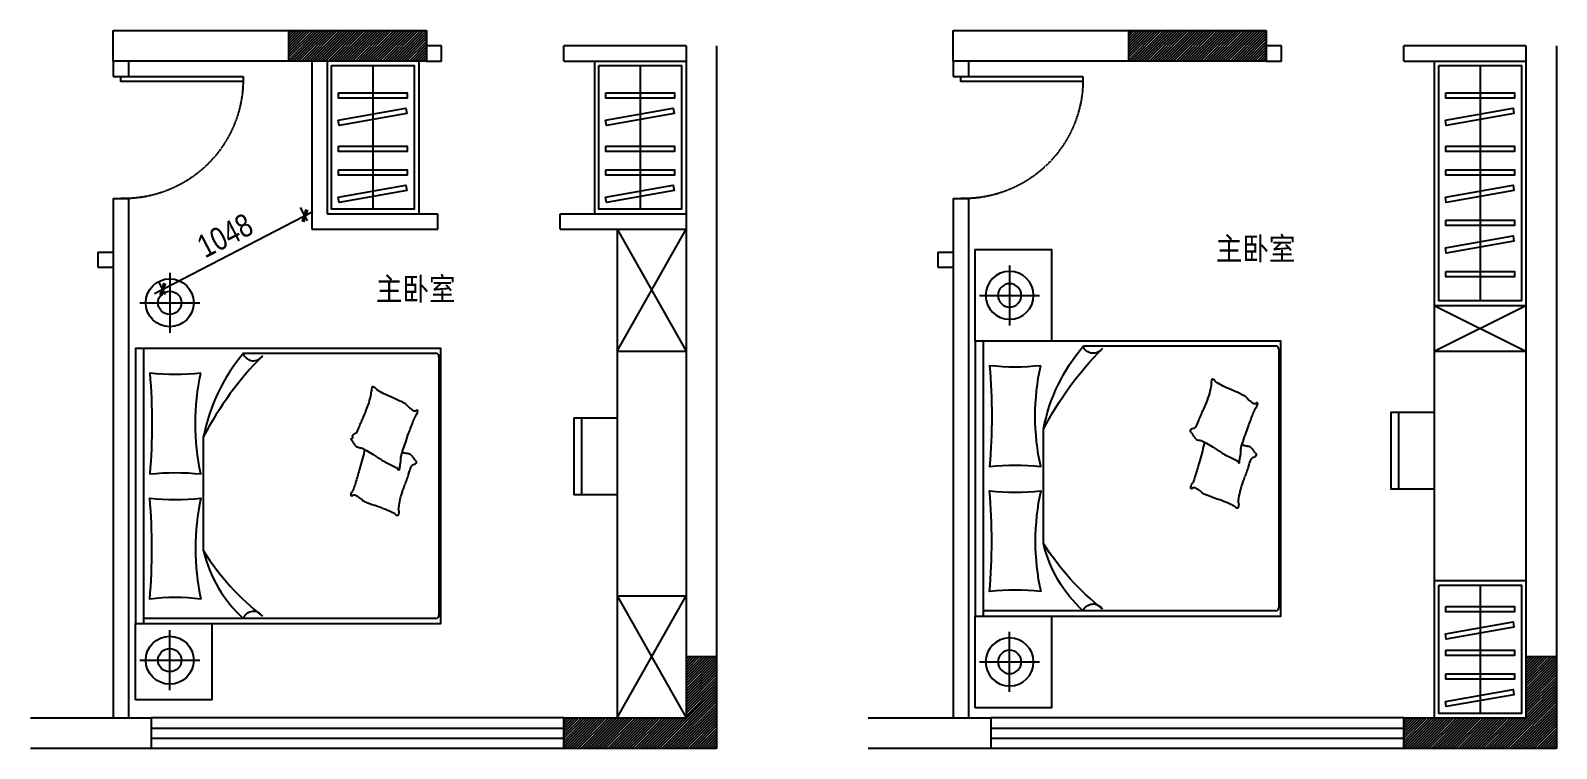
# Model space of a CAD drawing. Extents: x 160245 to 405305, y -111140 to 232735.
# Drawn here: x 280549 to 290539, y -103991 to -99291 of the extents above; entities that cross this region are included whole.
import ezdxf

# ---------------------------------------------------------------- set-up
doc = ezdxf.new("R2010")
doc.units = 0
doc.header["$LTSCALE"] = 10
doc.header["$MEASUREMENT"] = 0
doc.linetypes.add('DASH', pattern=[0.35, 0.25, -0.1])
doc.layers.get('Defpoints').update_dxf_attribs({"color": 229})
for name, color, linetype in [('Door 门', 107, 'Continuous'), ('P-Furniture 家具', 153, 'Continuous'), ('P-Make furniture 固定制作', 154, 'Continuous'), ('P-N wall 新建隔墙', 241, 'Continuous'), ('P-O wall 原始墙体', 245, 'Continuous'), ('P-o 原建筑尺寸', 8, 'Continuous'), ('P-Text  平面文字', 9, 'Continuous'), ('P-window 窗', 107, 'Continuous')]:
    doc.layers.add(name, color=color, linetype=linetype)
doc.styles.add('PDC DIM', font='PMingLiU-ExtB.ttf', dxfattribs={"width": 0.85})
doc.dimstyles.new('PDC-A2', dxfattribs={"dimscale": 0, "dimtxt": 2.5, "dimasz": 1, "dimexe": 1, "dimexo": 1, "dimgap": 0.7, "dimtad": 1, "dimdec": 0, "dimtxsty": 'PDC DIM', "dimblk": 'ARCHTICK', "dimcen": 1, "dimdle": 1, "dimclrd": 8, "dimclre": 8, "dimclrt": 9, "dimadec": 0, "dimazin": 0, "dimtfac": 1, "dimtdec": 0, "dimtix": 1, "dimtmove": 2, "dimatfit": 3, "dimldrblk": 'PDC A2 T R', "dimfxl": 10, "dimfxlon": 1, "dimarcsym": 0})
pattern_1 = [(45, (71623.276, 0), (-8.83883476, 8.83883476), [])]
pattern_2 = [(45, (66124.776, 0), (-8.83883476, 8.83883476), [])]

# ---------------------------------------------------------------- blocks, each defined once
blk = doc.blocks.new('$WINLIB2D$00000001')
at = {"color": 0}
for points in [[(-0.5, 0.5), (-0.5, -0.5)], [(-0.5, 0.5), (0.5, 0.5)], [(0.5, -0.5), (0.5, 0.5)], [(0.5, 0.1667), (-0.5, 0.1667)], [(0.5, -0.1667), (-0.5, -0.1667)], [(-0.5, -0.5), (0.5, -0.5)]]:
    blk.add_lwpolyline(points, dxfattribs=at)
blk = doc.blocks.new('A$C5E9C12C4')
at = {"color": 250, "linetype": 'ByBlock'}
for p, q in [((834.1, 1967.8), (834.1, 52.4)), ((2545, 1987.8), (858.1, 1987.8)), ((2569, 709.1), (2569, 1967.8)), ((500, 28.6), (500, 421.4)), ((1275.8, 446.3), (2024.2, 446.3)), ((2900, 28.6), (2900, 421.4)), ((303.6, 225), (696.4, 225)), ((3096.4, 225), (2703.6, 225))]:
    blk.add_line(p, q, dxfattribs=at)
at = {"linetype": 'ByBlock'}
blk.add_line((2600, 52.4), (800, 52.4), dxfattribs=at)
for points in [[(800, 0), (800, 2000), (2600, 2000), (2600, 0)], [(200, 0), (800, 0), (800, 500), (200, 500)], [(2600, 0), (3200, 0), (3200, 500), (2600, 500)]]:
    blk.add_lwpolyline(points, close=True, dxfattribs=at)
at = {"color": 250, "linetype": 'ByBlock'}
for points in [[(2328.3, 1583.4, 0.101392), (2346.2, 1564.3, -0.223768), (2351.8, 1553.9, -0.25558), (2349.2, 1550, -0.081563), (2334.6, 1545, -0.071805), (2318.2, 1543.8, 0.069985), (2301.4, 1542.7, 0.03546), (2245.4, 1528.7, 0.029432), (2181.1, 1504.7, 0.001554), (2150.3, 1491.2, -0.00152), (2118.7, 1477.5, -0.004735), (2086, 1463.6, 0.00382), (2045.5, 1446.5, 0.296001), (2026.9, 1419.4, -0.649774), (2007.1, 1410.9, -0.02319), (2002.4, 1414.3, 0.0288), (1998.6, 1417, 0.005727), (1991.9, 1421.2, -0.004358), (1983, 1426.7, -0.027528), (1965.5, 1439.1, -0.046214), (1956.5, 1447.7, -0.194121), (1952.6, 1460.9, 0.133719), (1949.7, 1480, 0.011505), (1931.8, 1513.9, 0.008882), (1906.5, 1556.9, 0.012426), (1870.9, 1611.6, -0.033612), (1858.8, 1632.3), (1836.7, 1677.3), (1819.6, 1712.1, 0.224341), (1805.7, 1722.7, -0.722772), (1805.5, 1729.8, -0.103513), (1809.1, 1730.2, 0.053465), (1816, 1730.4, 0.030109), (1838.2, 1734.1, -0.031436), (1859.4, 1737.7, -0.05324), (1873.9, 1738, 0.05518), (1887.9, 1738.4, 0.056271), (1912.2, 1743.6, 0.0108), (2032.9, 1784.8, 0.00456), (2114.4, 1815, 0.01125), (2146.9, 1828.1, 0.069394), (2164.1, 1838.2, -0.079756), (2179.3, 1846.7, -0.106399), (2193.2, 1849.2, -0.328642), (2197.3, 1846.8, -0.299547), (2195.5, 1841.4, 0.189917), (2190.9, 1834.1, 0.033518), (2190.5, 1825.8, 0.075627), (2191.3, 1822.2, 0.053489), (2194.8, 1816.1, 0.017838), (2208, 1799.3, 0.038394), (2226.2, 1781, -0.059529), (2237.4, 1768.8, -0.035943), (2249.4, 1748.6, -0.011245), (2280.3, 1681.2, -0.006203), (2293.1, 1650.3, 0.010783), (2300.6, 1632.6, 0.019485), (2305.8, 1622.2, 0.005062)], [(960.4, 428.5, -0.058596), (960.4, 94.3, -0.042773), (1620.8, 94.3, -0.052163), (1620.8, 428.5, -0.107964)], [(2439.6, 428.5, 0.058596), (2439.6, 94.3, 0.042773), (1779.2, 94.3, 0.052163), (1779.2, 428.5, 0.107964)]]:
    blk.add_lwpolyline(points, format="xyb", close=True, dxfattribs=at)
for centre, radius in [((500, 225), 157), ((500, 225), 76.4), ((2900, 225), 157), ((2900, 225), 76.4)]:
    blk.add_circle(centre, radius, dxfattribs=at)
for centre, radius, start, end in [((808.6, 772.9), 71, 291.06587, 56.83428), ((2191.6, 1893.4), 1712.5, 218.28696, 237.67208), ((1004, 2397.5), 2201.7, 297.6031, 314.69478), ((2591.4, 772.9), 71, 123.16572, 248.93413), ((1476.3, 1291.3), 868.5, 222.31328, 256.65159), ((1797.9, 1611.8), 1187.3, 280.98937, 310.5056)]:
    blk.add_arc(centre, radius, start, end, dxfattribs=at)
at = {"color": 250, "linetype": 'ByBlock', "extrusion": (0, 0, -1)}
for centre, major_axis, start_param, end_param in [((858.1, 1967.8), (-24, 0), 0, 1.570796), ((2545, 1967.8), (24, 0), -1.570796, 0)]:
    blk.add_ellipse(centre, major_axis=major_axis, ratio=0.833333, start_param=start_param, end_param=end_param, dxfattribs=at)
at = {"color": 250, "linetype": 'ByBlock'}
for centre, major_axis, ratio, start_param, end_param in [((665.3, 4086.3), (2973.3, 0), 0.833333, -1.186496, -1.171214), ((1808.6, 1830.2), (-34.4, 0), 0.833333, 1.970378, 3.121515), ((1855.3, 1829.4), (-12.2, 0), 0.833333, 3.958241, 6.263107), ((1817.8, 1796.2), (-66.9, 0), 0.833333, 3.865498, 3.958241), ((1900.5, 1857.1), (-43.4, 0), 0.833333, 0.723905, 0.839074), ((2116.8, 2057.8), (367.2, 0), 0.833333, 3.980666, 4.003573), ((1465, 1424.4), (-634.1, 0), 0.833333, 3.98614, 4.003573), ((1747.4, 1689.3), (208.9, 0), 0.833333, 0.734464, 0.844548), ((1847.3, 1764.5), (-74.3, 0), 0.833333, 3.691331, 3.876056), ((1522.7, 1715), (16.1, 0), 0.833333, 3.048091, 3.928657), ((1512.3, 1715.8), (5.57, 0), 0.833333, 2.047199, 3.048091), ((1532.1, 1683.8), (-48.9, 0), 0.833333, -1.419924, -1.094394), ((1460.2, 1662.7), (72.5, 0), 0.833333, 0.382878, 0.787064), ((1533.4, 1676.7), (57.5, 0), 0.833333, 1.43494, 1.721669), ((1549.4, 1774.1), (60.5, 0), 0.833333, 4.576533, 4.856018), ((1498.9, 2064.6), (-412.8, 0), 0.833333, 1.714425, 1.856206), ((1446.6, 2213.3), (-598.7, 0), 0.833333, 1.856206, 1.973901), ((-517.2, 6050.7), (5604.8, 0), 0.833333, -1.167692, -1.161476), ((4044.8, -2712.4), (5857.8, 0), 0.833333, 1.974037, 1.980117), ((2505.7, 293.9), (1935.6, 0), 0.833333, 1.955096, 1.974037), ((1892.1, 1787.4), (21.7, 0), 0.833333, -0.217207, 0.549738), ((1956.3, 1775.6), (-44, 0), 0.833333, -0.217207, 0.314514), ((2832.3, 2013.1), (965.2, 0), 0.833333, 3.456107, 3.479223), ((-842.9, 889.7), (2407.5, 701), 0.471108, 0.022718, 0.08572), ((3092.7, 1931.8), (-1582.2, 0), 0.833333, 0.241571, 0.266382), ((3421.4, 2006.5), (1922.9, 0), 0.833333, 3.407974, 3.452952), ((1770.5, 1563.8), (-188.7, 0), 0.833333, 0.31136, 0.455068), ((2790.6, -912.1), (3019.2, 0), 0.833333, 1.860669, 1.903868), ((1959.6, 1409.6), (111.9, 0), 0.833333, 1.758186, 1.860669), ((1670.9, 1523.2), (-77.8, 0), 0.833333, 0.455068, 0.692904), ((1467.8, 1382.6), (-186.2, 0), 0.833333, 3.680998, 3.834497), ((1337.6, 1317.7), (-337.9, 0), 0.833333, 3.609654, 3.680998), ((1639.7, 1415.5), (-6.04, 0), 0.833333, -0.932369, 0.231794), ((1638, 1415.2), (-4.26, 0), 0.833333, 0.231794, 1.501884), ((1628, 1428.6), (-13.6, 0), 0.833333, 2.209223, 2.959949), ((1640, 1439.7), (-33.8, 0), 0.833333, 1.501884, 1.925887), ((1605.5, 1430.5), (37.8, 0), 0.833333, 0.25431, 0.468061), ((1568.5, 1437.7), (74, 0), 0.833333, -0.181643, -0.047623), ((1627.8, 1435.4), (14.7, 0), 0.833333, -0.047623, 0.25431), ((1631.7, 1458.4), (57.7, 0), 0.833333, -1.215705, -0.897354), ((1715.1, 1371.3), (76, 0), 0.833333, 1.967107, 2.244238), ((1996, 812), (-803.6, 0), 0.833333, -1.219485, -1.174486), ((3402.4, -2385.7), (4890.5, 0), 0.833333, 1.903868, 1.922108)]:
    blk.add_ellipse(centre, major_axis=major_axis, ratio=ratio, start_param=start_param, end_param=end_param, dxfattribs=at)
blk = doc.blocks.new('fffg')
blk.add_lwpolyline([(143.1, 669.9), (109, 669.9), (109, -130.1), (143.1, -130.1)], close=True)
at = {"color": 8, "linetype": 'DASH'}
blk.add_arc((123.2, -110.2), 780.4, 88.54208, 181.45792, dxfattribs=at)
blk = doc.blocks.new('_ArchTick')
at = {"color": 0, "linetype": 'ByBlock', "const_width": 0.4}
blk.add_lwpolyline([(-0.5, -0.5), (0.5, 0.5)], dxfattribs=at)
blk = doc.blocks.new('*D2346')
at = {"layer": 'Defpoints', "color": 0}
for p in [(282345, -100502.9), (282390.4, -100590.6), (281460.2, -101072.9)]:
    blk.add_point(p, dxfattribs=at)
at = {"layer": 'P-o 原建筑尺寸', "color": 8, "lineweight": -2}
for p, q in [((281361.5, -101012.8), (282398.2, -100475.3)), ((282362.8, -100537.4), (282317.4, -100449.7)), ((281432.6, -101019.6), (281387.1, -100931.9))]:
    blk.add_line(p, q, dxfattribs=at)
at = {"layer": 'P-o 原建筑尺寸', "color": 8, "lineweight": -2, "xscale": 60, "yscale": 60, "zscale": 60}
for p, rotation in [((282345, -100502.9), 27.40101107665757), ((281414.7, -100985.2), 207.4010110766575)]:
    blk.add_blockref('_ArchTick', p, dxfattribs=dict(at, rotation=rotation))
at = {"layer": 'P-o 原建筑尺寸', "color": 9, "insert": (281822.1, -100632.6), "char_height": 150, "attachment_point": 5, "rotation": 27.40101, "style": 'PDC DIM'}
blk.add_mtext('1048', dxfattribs=at)
blk = doc.blocks.new('PDC A2 T R')
at = {"color": 0, "linetype": 'ByBlock'}
blk.add_line((0, 0), (-2, 0), dxfattribs=at)
for points in [[(-2.15, 0.89), (-1.49, 1.35), (-0.6, 0), (0, 0)], [(-2.15, -0.89), (-1.49, -1.35), (-0.6, 0), (0, 0)]]:
    blk.add_solid(points, dxfattribs=at)

msp = doc.modelspace()

# ---------------------------------------------------------------- hatches: boundary and pattern name
at = {"layer": 'P-O wall 原始墙体'}
h = msp.add_hatch(dxfattribs=at)
h.set_pattern_fill('ANSI31', color=256, scale=100, style=0)
h.set_pattern_definition(pattern_2)
h.paths.add_polyline_path([(282240.4, -99290.6), (282240.4, -99490.6), (283140.4, -99490.6), (283140.4, -99290.6), (282940.4, -99290.6)])
h = msp.add_hatch(dxfattribs=at)
h.set_pattern_fill('ANSI31', color=256, scale=100, style=0)
h.set_pattern_definition(pattern_1)
h.paths.add_polyline_path([(287738.9, -99290.6), (287738.9, -99490.6), (288638.9, -99490.6), (288638.9, -99290.6), (288438.9, -99290.6)])
h = msp.add_hatch(dxfattribs=at)
h.set_pattern_fill('ANSI31', color=256, scale=100, style=0)
h.set_pattern_definition(pattern_2)
h.paths.add_polyline_path([(285040.4, -103390.6), (284840.4, -103390.6), (284840.4, -103790.6), (284840.4, -103791.7), (284040.4, -103791.7), (284040.4, -103990.6), (285040.4, -103990.6)])
h = msp.add_hatch(dxfattribs=at)
h.set_pattern_fill('ANSI31', color=256, scale=100, style=0)
h.set_pattern_definition(pattern_1)
h.paths.add_polyline_path([(290538.9, -103390.6), (290338.9, -103390.6), (290338.9, -103790.6), (290338.9, -103791.7), (289538.9, -103791.7), (289538.9, -103990.6), (290538.9, -103990.6)])

# ---------------------------------------------------------------- linework, layer by layer
at = {"layer": 'P-Furniture 家具', "linetype": 'ByBlock'}
for p, q in [((281460.2, -100876.5), (281460.2, -101269.2)), ((281263.8, -101072.9), (281656.6, -101072.9)), ((281287.6, -101372.9), (281287.6, -103172.9)), ((281944.3, -101403.8), (283203, -101403.8)), ((283223, -101427.8), (283223, -103114.7)), ((289504.7, -101790.6), (289504.7, -102290.6)), ((284156.2, -101827.5), (284156.2, -102327.5)), ((281681.5, -102697), (281681.5, -101948.7)), ((283203, -103138.7), (281287.6, -103138.7)), ((281460.2, -103609.2), (281460.2, -103216.5)), ((281263.8, -103412.9), (281656.6, -103412.9))]:
    msp.add_line(p, q, dxfattribs=at)
for points in [[(281235.2, -103172.9), (283235.2, -103172.9), (283235.2, -101372.9), (281235.2, -101372.9)], [(281235.2, -103672.9), (281235.2, -103172.9), (281735.2, -103172.9), (281735.2, -103672.9)]]:
    msp.add_lwpolyline(points, close=True, dxfattribs=at)
for points in [[(281663.7, -101533.3, -0.058596), (281329.5, -101533.3, -0.042773), (281329.5, -102193.7, -0.052163), (281663.7, -102193.7, -0.107964)], [(282818.6, -101644.5, 0.101392), (282799.5, -101626.6, -0.223768), (282789.1, -101621, -0.25558), (282785.2, -101623.7, -0.081563), (282780.2, -101638.3, -0.071805), (282779, -101654.7, 0.069985), (282777.9, -101671.5, 0.03546), (282763.9, -101727.5, 0.029432), (282739.9, -101791.7, 0.001554), (282726.4, -101822.6, -0.00152), (282712.6, -101854.1, -0.004735), (282698.8, -101886.8, 0.00382), (282681.7, -101927.3, 0.296001), (282654.6, -101945.9, -0.649774), (282646.1, -101965.8, -0.02319), (282649.5, -101970.4, 0.0288), (282652.2, -101974.2, 0.005727), (282656.4, -101980.9, -0.004358), (282661.9, -101989.8, -0.027528), (282674.3, -102007.3, -0.046214), (282682.9, -102016.3, -0.194121), (282696.1, -102020.3, 0.133719), (282715.2, -102023.1, 0.011505), (282749, -102041, 0.008882), (282792.1, -102066.3, 0.012426), (282846.8, -102101.9, -0.033612), (282867.5, -102114.1), (282912.5, -102136.2), (282947.3, -102153.2, 0.224341), (282957.9, -102167.2, -0.722772), (282965, -102167.4, -0.103513), (282965.4, -102163.8, 0.053465), (282965.6, -102156.8, 0.030109), (282969.3, -102134.7, -0.031436), (282972.8, -102113.5, -0.05324), (282973.2, -102099, 0.05518), (282973.5, -102085, 0.056271), (282978.8, -102060.7, 0.0108), (283019.9, -101939.9, 0.00456), (283050.2, -101858.5, 0.01125), (283063.3, -101825.9, 0.069394), (283073.4, -101808.7, -0.079756), (283081.9, -101793.5, -0.106399), (283084.4, -101779.6, -0.328642), (283082, -101775.5, -0.299547), (283076.6, -101777.3, 0.189917), (283069.3, -101781.9, 0.033518), (283061, -101782.3, 0.075627), (283057.4, -101781.5, 0.053489), (283051.3, -101778.1, 0.017838), (283034.5, -101764.9, 0.038394), (283016.2, -101746.6, -0.059529), (283004, -101735.5, -0.035943), (282983.7, -101723.4, -0.011245), (282916.4, -101692.5, -0.006203), (282885.5, -101679.8, 0.010783), (282867.8, -101672.2, 0.019485), (282857.4, -101667, 0.005062)], [(281663.7, -103012.4, 0.058596), (281329.5, -103012.4, 0.042773), (281329.5, -102352, 0.052163), (281663.7, -102352, 0.107964)]]:
    msp.add_lwpolyline(points, format="xyb", close=True, dxfattribs=at)
for points in [[(289738.9, -101790.6), (289454.7, -101790.6), (289454.7, -102290.6), (289738.9, -102290.6)], [(284390.4, -101827.5), (284106.2, -101827.5), (284106.2, -102327.5), (284390.4, -102327.5)]]:
    msp.add_lwpolyline(points, dxfattribs=at)
for centre, radius in [((281460.2, -101072.9), 157), ((281460.2, -101072.9), 76.4), ((281460.2, -103412.9), 157), ((281460.2, -103412.9), 76.4)]:
    msp.add_circle(centre, radius, dxfattribs=at)
for centre, radius, start, end in [((282847, -102175), 1187.3, 139.4944, 169.01063), ((283632.7, -102968.8), 2201.7, 135.30522, 152.3969), ((282008.1, -101381.5), 71, 201.06587, 326.83428), ((283128.6, -101781.3), 1712.5, 212.32792, 231.71304), ((282526.5, -102496.5), 868.5, 193.34841, 227.68672), ((282008.1, -103164.2), 71, 33.16572, 158.93413)]:
    msp.add_arc(centre, radius, start, end, dxfattribs=at)
for centre, start_param, end_param in [((283203, -101427.8), -1.570796, 0), ((283203, -103114.7), 3.141593, 4.712389)]:
    msp.add_ellipse(centre, major_axis=(0, 24), ratio=0.833333, start_param=start_param, end_param=end_param, dxfattribs=at)
at = {"layer": 'P-Furniture 家具', "linetype": 'ByBlock', "extrusion": (0, 0, -1)}
for centre, major_axis, ratio, start_param, end_param in [((280323.1, -101182.3), (0, 3019.2), 0.833333, 1.860669, 1.903868), ((282644.8, -102013.3), (0, 111.9), 0.833333, 1.758186, 1.860669), ((283248.3, -101140.5), (0, 965.2), 0.833333, 3.456107, 3.479223), ((283010.8, -102016.6), (0, 44), 0.833333, 2.924385, 3.456107), ((283022.6, -102080.7), (0, 21.7), 0.833333, -0.217207, 0.549738), ((282999.7, -102125.6), (0, 74.3), 0.833333, 0.549738, 0.734464), ((282924.5, -102225.5), (0, 208.9), 0.833333, 0.734464, 0.844548), ((282659.6, -102507.8), (0, 634.1), 0.833333, 0.844548, 0.86198), ((283293, -101856), (0, 367.2), 0.833333, 3.980666, 4.003573), ((278849.5, -100570.5), (0, 4890.5), 0.833333, 1.903868, 1.922108), ((281529.1, -101467.1), (0, 1935.6), 0.833333, 1.955096, 1.974037), ((285321.5, -103307.5), (0, 2973.3), 0.833333, -1.186496, -1.171214), ((283065.4, -102164.2), (0, 34.4), 0.833333, -1.171214, -0.020078), ((283064.6, -102117.6), (0, 12.2), 0.833333, 0.816648, 3.121515), ((283092.2, -102072.4), (0, 43.4), 0.833333, 3.865498, 3.980666), ((283031.4, -102155), (0, 66.9), 0.833333, 0.723905, 0.816648), ((282606.5, -102257.7), (0, 76), 0.833333, 1.967107, 2.244238), ((282047.2, -101976.9), (0, 803.6), 0.833333, 1.922108, 1.967107), ((283448.5, -102526.2), (0, 598.7), 0.833333, -1.285387, -1.167692), ((287285.9, -104490), (0, 5604.8), 0.833333, -1.167692, -1.161476), ((278522.8, -99928.1), (0, 5857.8), 0.833333, 1.974037, 1.980117), ((282674.9, -102332.8), (0, 33.8), 0.833333, 4.643477, 5.06748), ((282650.4, -102334.9), (0, 4.26), 0.833333, 3.373387, 4.643477), ((282693.6, -102341.2), (0, 57.7), 0.833333, -1.215705, -0.897354), ((282650.7, -102333.1), (0, 6.04), 0.833333, 2.209223, 3.373387), ((282663.8, -102344.8), (0, 13.6), 0.833333, -0.932369, -0.181643), ((282672.9, -102404.3), (0, 74), 0.833333, -0.181643, -0.047623), ((282670.6, -102345), (0, 14.7), 0.833333, -0.047623, 0.25431), ((282665.7, -102367.4), (0, 37.8), 0.833333, 0.25431, 0.468061), ((282552.9, -102635.2), (0, 337.9), 0.833333, 0.468061, 0.539405), ((282617.8, -102505), (0, 186.2), 0.833333, 0.539405, 0.692904), ((282758.3, -102301.9), (0, 77.8), 0.833333, 3.596661, 3.834497), ((282799, -102202.3), (0, 188.7), 0.833333, 3.452952, 3.596661), ((283241.7, -100551.5), (0, 1922.9), 0.833333, 3.407974, 3.452952), ((283299.8, -102473.9), (0, 412.8), 0.833333, -1.427167, -1.285387), ((283167, -100880.2), (0, 1582.2), 0.833333, 3.383164, 3.407974), ((282124.9, -104815.8), (701, 2407.5), 0.471108, 0.022718, 0.08572), ((282897.9, -102512.7), (0, 72.5), 0.833333, 0.382878, 0.787064), ((282950.2, -102450.1), (0, 16.1), 0.833333, 3.048091, 3.928657), ((282951, -102460.6), (0, 5.57), 0.833333, 2.047199, 3.048091), ((282919, -102440.7), (0, 48.9), 0.833333, 1.721669, 2.047199), ((283009.2, -102423.5), (0, 60.5), 0.833333, 4.576533, 4.856018), ((282911.9, -102439.5), (0, 57.5), 0.833333, 1.43494, 1.721669)]:
    msp.add_ellipse(centre, major_axis=major_axis, ratio=ratio, start_param=start_param, end_param=end_param, dxfattribs=at)
at = {"layer": 'P-Make furniture 固定制作'}
for p, q in [((283090.4, -99490.6), (283090.4, -100490.6)), ((284240.4, -99490.6), (284240.4, -100490.6)), ((284240.4, -99490.6), (284240.4, -100490.6)), ((289738.9, -99490.6), (289738.9, -103790.6)), ((284390.4, -100590.6), (284390.4, -103790.6)), ((289738.9, -101090.6), (290338.9, -101090.6)), ((284390.4, -101390.6), (284840.4, -101390.6)), ((289738.9, -101390.6), (290338.9, -101390.6)), ((289738.9, -102890.6), (290338.9, -102890.6)), ((284390.4, -102990.6), (284840.4, -102990.6))]:
    msp.add_line(p, q, dxfattribs=at)
at = {"layer": 'P-Make furniture 固定制作', "color": 8}
for p, q in [((282790.4, -99520.6), (282790.4, -100460.6)), ((284540.4, -99520.6), (284540.4, -100460.6)), ((290038.9, -99520.6), (290038.9, -101060.6)), ((284390.4, -101390.6), (284840.4, -100590.6)), ((284390.4, -100590.6), (284840.4, -101390.6)), ((289738.9, -101390.6), (290338.9, -101090.6)), ((289738.9, -101090.6), (290338.9, -101390.6)), ((284390.4, -103790.6), (284840.4, -102990.6)), ((284390.4, -102990.6), (284840.4, -103790.6)), ((290038.9, -102920.6), (290038.9, -103760.6))]:
    msp.add_line(p, q, dxfattribs=at)
for points in [[(282520.4, -99520.6), (283060.4, -99520.6), (283060.4, -100460.6), (282520.4, -100460.6)], [(284270.4, -99520.6), (284810.4, -99520.6), (284810.4, -100460.6), (284270.4, -100460.6)], [(289768.9, -99520.6), (290308.9, -99520.6), (290308.9, -101060.6), (289768.9, -101060.6)], [(282565.4, -99698.2), (283015.4, -99698.2), (283015.4, -99733.2), (282565.4, -99733.2)], [(284315.4, -99698.2), (284765.4, -99698.2), (284765.4, -99733.2), (284315.4, -99733.2)], [(289813.9, -99698.2), (290263.9, -99698.2), (290263.9, -99733.2), (289813.9, -99733.2)], [(282562.8, -99878), (283005.9, -99799.9), (283012, -99834.4), (282568.8, -99912.5)], [(284312.8, -99878), (284755.9, -99799.9), (284762, -99834.4), (284318.8, -99912.5)], [(289811.3, -99878), (290254.4, -99799.9), (290260.5, -99834.4), (289817.3, -99912.5)], [(282565.4, -100047.6), (283015.4, -100047.6), (283015.4, -100082.6), (282565.4, -100082.6)], [(284315.4, -100047.6), (284765.4, -100047.6), (284765.4, -100082.6), (284315.4, -100082.6)], [(289813.9, -100047.6), (290263.9, -100047.6), (290263.9, -100082.6), (289813.9, -100082.6)], [(282565.4, -100202.3), (283015.4, -100202.3), (283015.4, -100237.3), (282565.4, -100237.3)], [(284315.4, -100202.3), (284765.4, -100202.3), (284765.4, -100237.3), (284315.4, -100237.3)], [(289813.9, -100202.3), (290263.9, -100202.3), (290263.9, -100237.3), (289813.9, -100237.3)], [(282562.8, -100382.1), (283005.9, -100304), (283012, -100338.4), (282568.8, -100416.6)], [(284312.8, -100382.1), (284755.9, -100304), (284762, -100338.4), (284318.8, -100416.6)], [(289811.3, -100382.1), (290254.4, -100304), (290260.5, -100338.4), (289817.3, -100416.6)], [(289813.9, -100532.8), (290263.9, -100532.8), (290263.9, -100567.8), (289813.9, -100567.8)], [(289811.3, -100712.6), (290254.4, -100634.5), (290260.5, -100668.9), (289817.3, -100747.1)], [(289813.9, -100867.8), (290263.9, -100867.8), (290263.9, -100902.8), (289813.9, -100902.8)], [(289768.9, -102920.6), (290308.9, -102920.6), (290308.9, -103760.6), (289768.9, -103760.6)], [(289813.9, -103060.2), (290263.9, -103060.2), (290263.9, -103095.2), (289813.9, -103095.2)], [(289811.3, -103240), (290254.4, -103161.9), (290260.5, -103196.4), (289817.3, -103274.5)], [(289813.9, -103347.6), (290263.9, -103347.6), (290263.9, -103382.6), (289813.9, -103382.6)], [(289813.9, -103502.3), (290263.9, -103502.3), (290263.9, -103537.3), (289813.9, -103537.3)], [(289811.3, -103682.1), (290254.4, -103604), (290260.5, -103638.4), (289817.3, -103716.6)]]:
    msp.add_lwpolyline(points, close=True, dxfattribs=at)
at = {"layer": 'P-N wall 新建隔墙'}
for p, q in [((283240.4, -99390.6), (283140.4, -99390.6)), ((283240.4, -99490.6), (283240.4, -99390.6)), ((284040.4, -99490.6), (284040.4, -99390.6)), ((284440.4, -99390.6), (284040.4, -99390.6)), ((288738.9, -99390.6), (288638.9, -99390.6)), ((288738.9, -99490.6), (288738.9, -99390.6)), ((289538.9, -99490.6), (289538.9, -99390.6)), ((289938.9, -99390.6), (289538.9, -99390.6)), ((281090.4, -99490.6), (281090.4, -99590.6)), ((281190.4, -99490.6), (281190.4, -99590.6)), ((282390.4, -99490.6), (282390.4, -100590.6)), ((282490.4, -99490.6), (282490.4, -100490.6)), ((283140.4, -99490.6), (283240.4, -99490.6)), ((284040.4, -99490.6), (284840.4, -99490.6)), ((286588.9, -99490.6), (286588.9, -99590.6)), ((286688.9, -99490.6), (286688.9, -99590.6)), ((288638.9, -99490.6), (288738.9, -99490.6)), ((289538.9, -99490.6), (290338.9, -99490.6)), ((281090.4, -99590.6), (281190.4, -99590.6)), ((286588.9, -99590.6), (286688.9, -99590.6)), ((281090.4, -100390.6), (281190.4, -100390.6)), ((281090.4, -100390.6), (281090.4, -103790.6)), ((281190.4, -100390.6), (281190.4, -103790.6)), ((286588.9, -100390.6), (286688.9, -100390.6)), ((286588.9, -100390.6), (286588.9, -103790.6)), ((286688.9, -100390.6), (286688.9, -103790.6)), ((282490.4, -100490.6), (283215.4, -100490.6)), ((283215.4, -100590.6), (283215.4, -100490.6)), ((284015.4, -100490.6), (284840.4, -100490.6)), ((284015.4, -100590.6), (284015.4, -100490.6)), ((282390.4, -100590.6), (283215.4, -100590.6)), ((284015.4, -100590.6), (284840.4, -100590.6)), ((280990.4, -100740.6), (281090.4, -100740.6)), ((280990.4, -100740.6), (280990.4, -100840.6)), ((286488.9, -100740.6), (286588.9, -100740.6)), ((286488.9, -100740.6), (286488.9, -100840.6)), ((280990.4, -100840.6), (281090.4, -100840.6)), ((286488.9, -100840.6), (286588.9, -100840.6))]:
    msp.add_line(p, q, dxfattribs=at)
at = {"layer": 'P-O wall 原始墙体'}
for p, q in [((281090.4, -99490.6), (281090.4, -99290.6)), ((281090.4, -99290.6), (282940.4, -99290.6)), ((282240.4, -99490.6), (282240.4, -99290.6)), ((282940.4, -99290.6), (283140.4, -99290.6)), ((283140.4, -99290.6), (283140.4, -99490.6)), ((286588.9, -99490.6), (286588.9, -99290.6)), ((286588.9, -99290.6), (288438.9, -99290.6)), ((287738.9, -99490.6), (287738.9, -99290.6)), ((288438.9, -99290.6), (288638.9, -99290.6)), ((288638.9, -99290.6), (288638.9, -99490.6)), ((284840.4, -99390.6), (284440.4, -99390.6)), ((284840.4, -99390.6), (284840.4, -103790.6)), ((285040.4, -99390.6), (285040.4, -101690.6)), ((290338.9, -99390.6), (289938.9, -99390.6)), ((290338.9, -99390.6), (290338.9, -103790.6)), ((290538.9, -99390.6), (290538.9, -101690.6)), ((283140.4, -99490.6), (281090.4, -99490.6)), ((288638.9, -99490.6), (286588.9, -99490.6)), ((285040.4, -101690.6), (285040.4, -103990.6)), ((290538.9, -101690.6), (290538.9, -103990.6)), ((285040.4, -103390.6), (284840.4, -103390.6)), ((290538.9, -103390.6), (290338.9, -103390.6)), ((280548.9, -103790.6), (281340.4, -103790.6)), ((281340.4, -103990.6), (281340.4, -103790.6)), ((284040.4, -103990.6), (284040.4, -103790.6)), ((284040.4, -103790.6), (284840.4, -103790.6)), ((286032.4, -103790.6), (286838.9, -103790.6)), ((286838.9, -103990.6), (286838.9, -103790.6)), ((289538.9, -103990.6), (289538.9, -103790.6)), ((289538.9, -103790.6), (290338.9, -103790.6)), ((281340.4, -103990.6), (280548.9, -103990.6)), ((285040.4, -103990.6), (284040.4, -103990.6)), ((286838.9, -103990.6), (286032.4, -103990.6)), ((290538.9, -103990.6), (289538.9, -103990.6))]:
    msp.add_line(p, q, dxfattribs=at)

# ---------------------------------------------------------------- block references
at = {"layer": 'Door 门', "xscale": -1, "rotation": 270}
for p in [(281270.5, -99733.7), (286769, -99733.7)]:
    msp.add_blockref('fffg', p, dxfattribs=at)
at = {"layer": 'P-Furniture 家具', "linetype": 'ByBlock', "xscale": -1, "rotation": 270}
msp.add_blockref('A$C5E9C12C4', (286733.7, -103924.3), dxfattribs=at)
at = {"layer": 'P-window 窗', "extrusion": (0, 0, -1), "xscale": 2700, "yscale": 200, "zscale": -2700}
for p in [(-282690.4, -103890.6), (-288188.9, -103890.6)]:
    msp.add_blockref('$WINLIB2D$00000001', p, dxfattribs=at)

# ---------------------------------------------------------------- texts
at = {"layer": 'P-Text  平面文字', "char_height": 150, "width": 893.426, "attachment_point": 1, "style": 'PDC DIM'}
for insert in [(288308.2, -100643.9), (282809.7, -100907.4)]:
    msp.add_mtext('主卧室', dxfattribs=dict(at, insert=insert))

# ---------------------------------------------------------------- dimensions: what is measured, and where the dimension line sits
at = {"layer": 'P-o 原建筑尺寸'}
dim = msp.add_aligned_dim(p1=(281460.2, -101072.9), p2=(282390.4, -100590.6), distance=98.8, dimstyle='PDC-A2', override={"dimscale": 60}, dxfattribs=at)
dim.commit()
dim.dimension.update_dxf_attribs({"geometry": '*D2346', "text_midpoint": (281822.1, -100632.6)})

doc.saveas('drawing.dxf')
